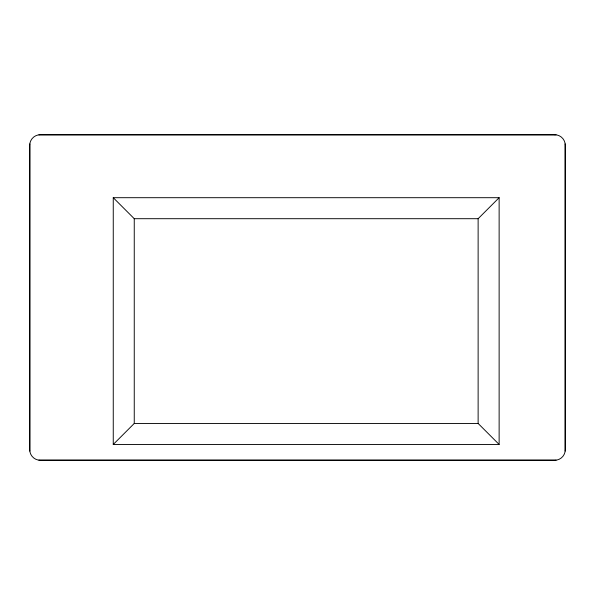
<?xml version="1.0" encoding="UTF-8"?>
<svg xmlns="http://www.w3.org/2000/svg" width="595" height="595" viewBox="0 0 595 595"><rect width="100%" height="100%" fill="white"/><g stroke="black" fill="none" stroke-linecap="round" stroke-linejoin="round"><path stroke-width="0.89" d="M113.258 444.45L134.254 423.447L478.127 423.447L499.131 444.45L499.131 197.696L113.258 197.696L113.258 444.45L499.131 444.45M113.258 197.696L134.254 218.7L478.127 218.7L499.131 197.696M38.876 134.842L556.124 134.842M38.876 460.158L556.124 460.158M565.161 143.878L565.161 451.122M478.127 218.7L478.127 423.447M134.254 218.7L134.254 423.447M29.839 143.878L29.839 451.122M554.748 134.753L40.252 134.753A10.502 10.502 0 0 0 29.75 145.247L29.75 449.753A10.502 10.502 0 0 0 40.252 460.247L554.748 460.247A10.502 10.502 0 0 0 565.25 449.753L565.25 145.247A10.502 10.502 0 0 0 554.748 134.753"/></g></svg>
